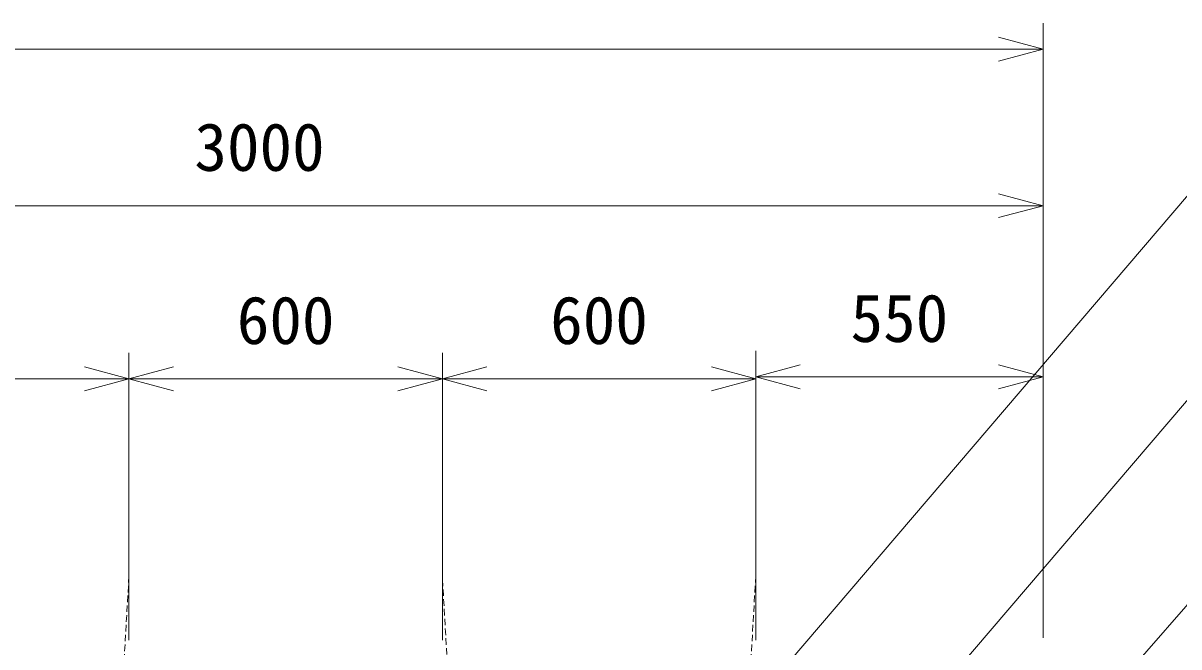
# Model space of a CAD drawing. Units: millimetres at full size, sheet at 1:50; details may follow other scales. Extents: x 750 to 20250, y 750 to 14100.
# Drawn here: x 7069 to 9282, y 5645 to 6840 of the extents above; entities that cross this region are included whole.
import ezdxf
from ezdxf.enums import TextEntityAlignment as Align

# ---------------------------------------------------------------- set-up
doc = ezdxf.new("R2010")
doc.units = ezdxf.units.MM
doc.header["$LTSCALE"] = 50
doc.linetypes.add('USER1', pattern=[0.375, 0.25, -0.125])
for name, color, linetype, lineweight in [('D-STR-DIM', 7, 'Continuous', 13), ('D-STR-HIDDEN', 1, 'Continuous', 25), ('D-STR-HTXT', 7, 'Continuous', 13)]:
    doc.layers.add(name, color=color, linetype=linetype, lineweight=lineweight)
doc.styles.add('ＭＳ ゴシック', font='')
doc.styles.get('ＭＳ ゴシック').set_extended_font_data('MS Gothic')

msp = doc.modelspace()

# ---------------------------------------------------------------- linework, layer by layer
at = {"layer": 'D-STR-DIM'}
for p, q in [((9021.93, 5662.39), (9021.93, 6839.53)), ((8936.93, 6812.31), (9021.93, 6789.53)), ((3106.93, 6789.53), (8936.93, 6789.53)), ((9021.93, 6789.53), (8936.93, 6766.76)), ((9021.93, 6789.53), (8936.93, 6789.53)), ((9021.93, 5662.39), (9021.93, 6539.97)), ((8936.93, 6512.74), (9021.93, 6489.97)), ((6106.93, 6489.97), (8936.93, 6489.97)), ((9021.93, 6489.97), (8936.93, 6467.19)), ((9021.93, 6489.97), (8936.93, 6489.97)), ((7271.93, 5658.44), (7271.93, 6208.44)), ((7271.93, 5658.44), (7271.93, 6208.44)), ((7871.93, 5658.44), (7871.93, 6208.44)), ((7871.93, 5658.44), (7871.93, 6208.44)), ((8471.93, 5658.44), (8471.93, 6212.39)), ((8471.93, 5658.44), (8471.93, 6208.44)), ((9021.93, 5662.39), (9021.93, 6212.39)), ((7186.93, 6181.22), (7271.93, 6158.44)), ((7271.93, 6158.44), (7356.93, 6181.22)), ((7786.93, 6181.22), (7871.93, 6158.44)), ((7871.93, 6158.44), (7956.93, 6181.22)), ((8386.93, 6181.22), (8471.93, 6158.44)), ((8471.93, 6162.39), (8556.93, 6185.17)), ((8936.93, 6185.17), (9021.93, 6162.39)), ((6756.93, 6158.44), (7186.93, 6158.44)), ((7271.93, 6158.44), (7186.93, 6135.67)), ((7271.93, 6158.44), (7186.93, 6158.44)), ((7356.93, 6135.67), (7271.93, 6158.44)), ((7271.93, 6158.44), (7356.93, 6158.44)), ((7356.93, 6158.44), (7786.93, 6158.44)), ((7871.93, 6158.44), (7786.93, 6135.67)), ((7871.93, 6158.44), (7786.93, 6158.44)), ((7956.93, 6135.67), (7871.93, 6158.44)), ((7871.93, 6158.44), (7956.93, 6158.44)), ((7956.93, 6158.44), (8386.93, 6158.44)), ((8471.93, 6158.44), (8386.93, 6135.67)), ((8471.93, 6158.44), (8386.93, 6158.44)), ((8556.93, 6139.62), (8471.93, 6162.39)), ((8471.93, 6162.39), (8556.93, 6162.39)), ((8556.93, 6162.39), (8936.93, 6162.39)), ((9021.93, 6162.39), (8936.93, 6139.62)), ((9021.93, 6162.39), (8936.93, 6162.39))]:
    msp.add_line(p, q, dxfattribs=at)
at = {"layer": 'D-STR-HIDDEN', "color": 2, "linetype": 'USER1', "lineweight": 13}
for p, q in [((7271.93, 5780.84), (7164.93, 3908.39)), ((7978.93, 3908.39), (7871.93, 5780.84)), ((8471.93, 5780.84), (8364.93, 3908.39))]:
    msp.add_line(p, q, dxfattribs=at)
at = {"layer": 'D-STR-HTXT'}
for p, q in [((8536.14, 5616.99), (9492.03, 6735.73)), ((8850.37, 5594.1), (9524.46, 6383.1)), ((9115.51, 5517.08), (9558.27, 6023.81))]:
    msp.add_line(p, q, dxfattribs=at)

# ---------------------------------------------------------------- texts
at = {"layer": 'D-STR-DIM', "style": 'ＭＳ ゴシック'}
for s, p in [('3000', (7521.93, 6602.47)), ('600', (7571.93, 6270.94)), ('600', (8171.93, 6270.94)), ('550', (8746.93, 6274.89))]:
    msp.add_text(s, height=91.64, dxfattribs=at).set_placement(p, align=Align.MIDDLE_CENTER)

doc.saveas('drawing.dxf')
